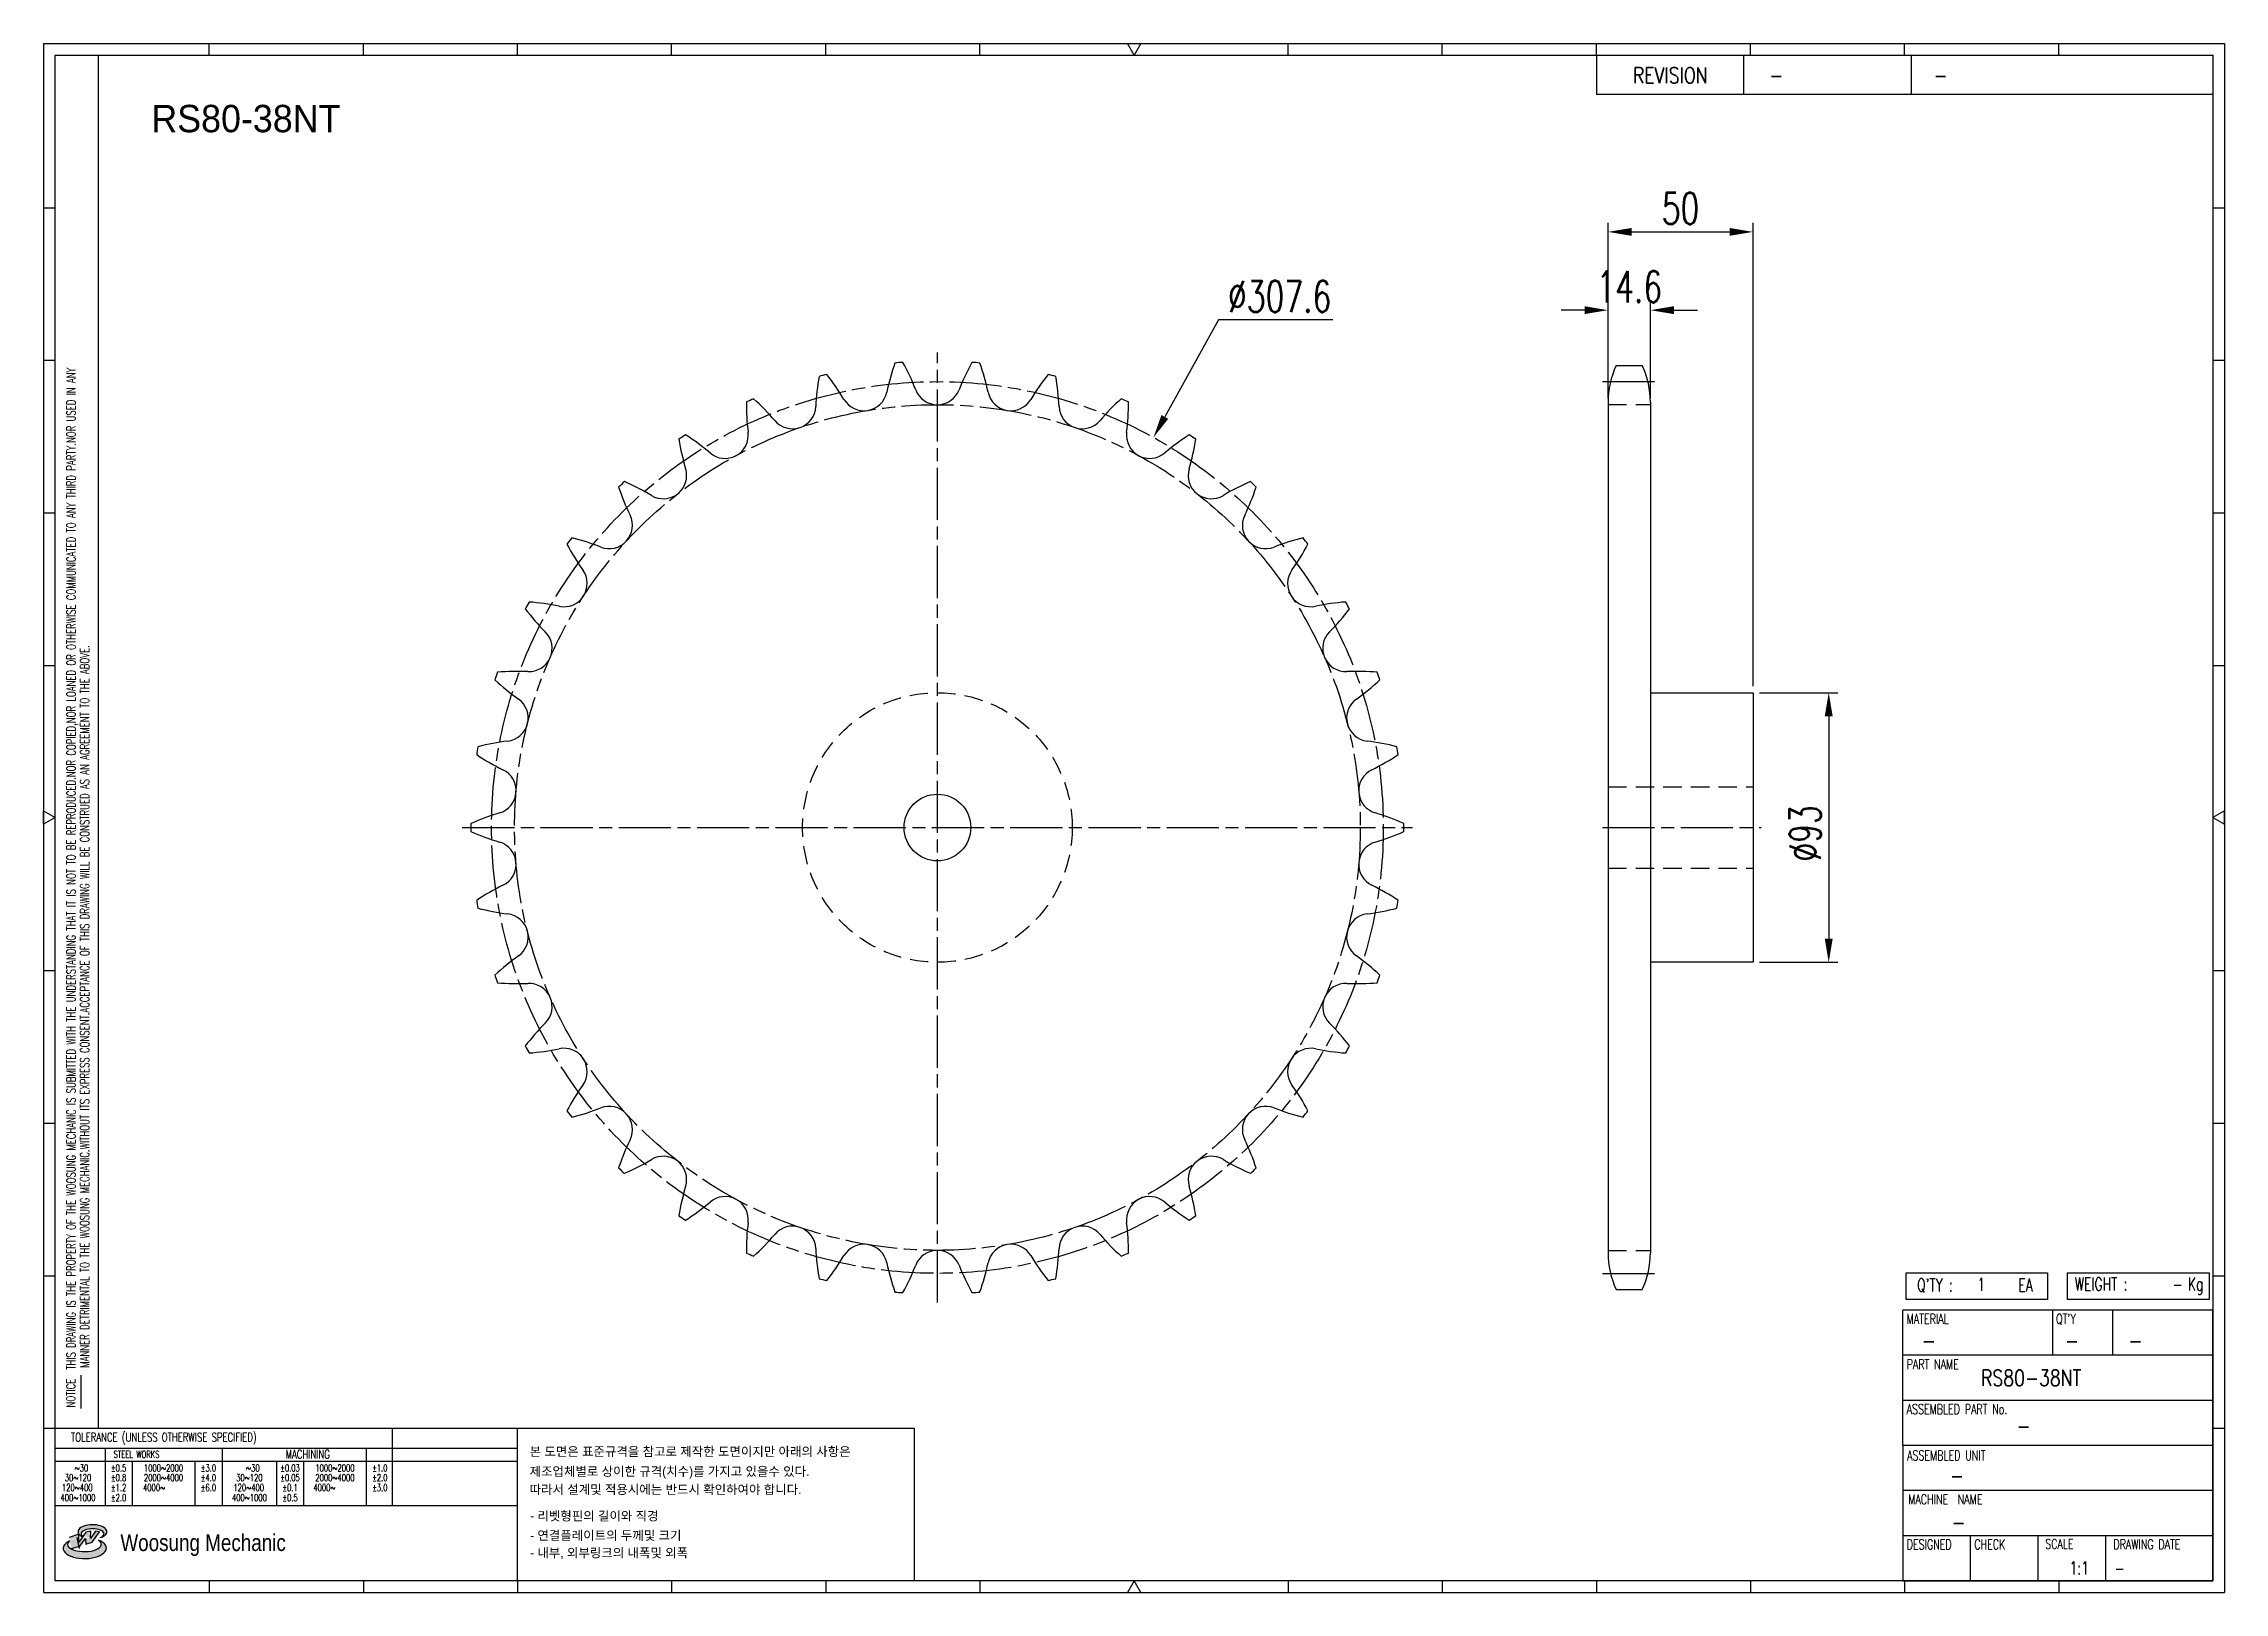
# Model space of a CAD drawing. Header units: millimetres. Extents: x 26966 to 27718, y 34 to 568.
import ezdxf
from ezdxf.enums import TextEntityAlignment as Align

# ---------------------------------------------------------------- set-up
doc = ezdxf.new("R2010")
doc.units = ezdxf.units.MM
for name, pattern in [('AM_ISO08W050', [18, 12, -1.5, 3, -1.5]), ('AM_ISO08W050x2', [9, 6, -0.75, 1.5, -0.75]), ('HIDDEN', [9.525, 6.35, -3.175])]:
    doc.linetypes.add(name, pattern=pattern)
doc.layers.get('Defpoints').update_dxf_attribs({"color": 80})
doc.layers.add('CL2', color=4, linetype='AM_ISO08W050', lineweight=25)
for name, color, linetype in [('HL', 2, 'HIDDEN'), ('LOGO', 7, 'Continuous'), ('S-DIM', 7, 'Continuous'), ('TITLE', 7, 'Continuous')]:
    doc.layers.add(name, color=color, linetype=linetype)
doc.styles.add('HAN', font='ROMANS.shx', dxfattribs={"width": 0.7, "bigfont": 'whgtxt.shx'})
doc.styles.add('HKD_ST2', font='romans.shx', dxfattribs={"width": 0.7, "height": 4, "bigfont": '@extfont2.shx'})
doc.styles.add('HSG', font='SIMPLEX.shx', dxfattribs={"width": 0.7, "bigfont": 'HSG.shx'})
doc.styles.add('MtXpl_', font='Gulim.ttf')
doc.styles.add('SLDTEXTSTYLE4', font='arial.ttf', dxfattribs={"width": 0.8})
doc.dimstyles.new('APP23', dxfattribs={"dimscale": 4.5, "dimtxt": 2.4, "dimasz": 1.8, "dimexe": 0.7, "dimexo": 0.5, "dimgap": 0.6, "dimtad": 1, "dimtoh": 1, "dimdec": 1, "dimrnd": 0.01, "dimzin": 9, "dimdsep": 46, "dimtxsty": 'HSG', "dimcen": 0, "dimclrd": 1, "dimclre": 1, "dimclrt": 256, "dimazin": 2, "dimtp": 1, "dimtm": 1, "dimtfac": 0.5, "dimtdec": 1, "dimtix": 1, "dimtofl": 0, "dimtmove": 0, "dimatfit": 3, "dimfxl": 0, "dimtvp": 1, "dimtolj": 2, "dimlwd": -1, "dimlwe": -1, "dimarcsym": 0})

# ---------------------------------------------------------------- blocks, each defined once
blk = doc.blocks.new('MASTER')
at = {"layer": 'LOGO'}
h = blk.add_hatch(color=10, dxfattribs=at)
h.paths.add_polyline_path([(1.544, 35.177), (1.554, 34.966), (1.779, 35.034), (2.054, 35.422), (1.908, 35.446), (1.728, 35.167), (1.741, 35.439), (1.547, 35.405), (1.292, 35.041), (1.295, 35.33), (0.943, 35.208), (1.03, 34.8), (1.336, 34.885)])
edge = h.paths.add_edge_path()
edge.add_ellipse((1.795, 35.421), major_axis=(-0.53, 0), ratio=0.487785, start_angle=122.36065, end_angle=403.39574)
edge.add_line((1.411, 35.244), (1.419, 35.261))
edge.add_ellipse((1.798, 35.344), major_axis=(-0.423, 0), ratio=0.444396, start_angle=131.58977, end_angle=386.19408, ccw=False)
edge = h.paths.add_edge_path()
edge.add_ellipse((1.512, 34.815), major_axis=(-0.793, 0), ratio=0.480113, start_angle=314.67633, end_angle=590.85213)
edge.add_ellipse((1.501, 34.958), major_axis=(-0.62, 0), ratio=0.43311, start_angle=331.7024, end_angle=574.42495, ccw=False)
at = {"color": 140}
for p, q in [((0, 90.118), (80.15, 90.118)), ((0, 90.118), (0, 33.191)), ((80.15, 90.118), (80.15, 33.191)), ((57.068, 89.693), (57.068, 88.246)), ((62.47, 89.693), (62.47, 88.246)), ((68.635, 89.693), (68.635, 88.246)), ((79.725, 88.246), (57.068, 88.246)), ((68.449, 43.961), (68.449, 44.936)), ((68.449, 44.936), (73.654, 44.936)), ((73.654, 44.936), (73.654, 43.961)), ((74.39, 43.961), (74.39, 44.936)), ((74.39, 44.936), (79.595, 44.936)), ((79.595, 44.936), (79.595, 43.961)), ((68.336, 38.59), (68.336, 43.563)), ((79.725, 43.563), (68.336, 43.563)), ((73.654, 43.961), (68.449, 43.961)), ((73.827, 43.563), (73.827, 41.905)), ((79.595, 43.961), (74.39, 43.961)), ((76.037, 43.563), (76.037, 41.905)), ((79.725, 38.59), (79.725, 43.563)), ((79.725, 41.905), (68.336, 41.905)), ((79.725, 40.248), (68.336, 40.248)), ((68.336, 38.59), (68.336, 33.616)), ((79.725, 38.59), (68.336, 38.59)), ((79.725, 33.616), (79.725, 38.59)), ((79.725, 36.932), (68.336, 36.932)), ((79.725, 35.274), (68.336, 35.274)), ((70.822, 33.616), (70.822, 35.274)), ((73.309, 33.616), (73.309, 35.274)), ((75.796, 33.616), (75.796, 35.274)), ((0, 33.191), (80.15, 33.191)), ((68.336, 33.616), (79.725, 33.616))]:
    blk.add_line(p, q, dxfattribs=at)
for p, q in [((6.089, 89.693), (6.089, 90.118)), ((11.753, 89.693), (11.753, 90.118)), ((17.418, 89.693), (17.418, 90.118)), ((23.082, 89.693), (23.082, 90.118)), ((28.746, 89.693), (28.746, 90.118)), ((34.411, 89.693), (34.411, 90.118)), ((45.739, 89.693), (45.739, 90.118)), ((51.404, 89.693), (51.404, 90.118)), ((57.068, 89.693), (57.068, 90.118)), ((62.732, 89.693), (62.732, 90.118)), ((68.397, 89.693), (68.397, 90.118)), ((74.061, 89.693), (74.061, 90.118)), ((0, 84.085), (0.425, 84.085)), ((79.725, 84.085), (80.15, 84.085)), ((0, 78.478), (0.425, 78.478)), ((79.725, 78.478), (80.15, 78.478)), ((0, 72.87), (0.425, 72.87)), ((79.725, 72.87), (80.15, 72.87)), ((0, 67.262), (0.425, 67.262)), ((79.725, 67.262), (80.15, 67.262)), ((0, 56.047), (0.425, 56.047)), ((79.725, 56.047), (80.15, 56.047)), ((0, 50.439), (0.425, 50.439)), ((79.725, 50.439), (80.15, 50.439)), ((0, 44.832), (0.425, 44.832)), ((79.725, 44.832), (80.15, 44.832)), ((1.377, 39.947), (1.377, 41.174)), ((0, 39.224), (0.425, 39.224)), ((79.725, 39.224), (80.15, 39.224)), ((6.089, 33.616), (6.089, 33.191)), ((11.753, 33.616), (11.753, 33.191)), ((17.418, 33.616), (17.418, 33.191)), ((23.082, 33.616), (23.082, 33.191)), ((28.746, 33.616), (28.746, 33.191)), ((34.411, 33.616), (34.411, 33.191)), ((45.739, 33.616), (45.739, 33.191)), ((51.404, 33.616), (51.404, 33.191)), ((57.068, 33.616), (57.068, 33.191)), ((62.732, 33.616), (62.732, 33.191)), ((68.397, 33.616), (68.397, 33.191)), ((74.061, 33.616), (74.061, 33.191))]:
    blk.add_line(p, q)
at = {"color": 2}
for p, q in [((2.017, 39.224), (2.017, 89.693)), ((0.425, 39.224), (17.418, 39.224)), ((0.425, 38.487), (17.418, 38.487)), ((2.257, 38.487), (2.257, 36.382)), ((6.557, 38.5), (6.557, 36.382)), ((11.857, 38.487), (11.857, 36.382)), ((12.816, 39.224), (12.816, 36.382)), ((17.418, 33.616), (17.418, 39.224)), ((0.425, 38.012), (17.418, 38.012)), ((3.257, 38.012), (3.257, 36.382)), ((5.557, 38.012), (5.557, 36.382)), ((8.557, 38.012), (8.557, 36.382)), ((9.557, 38.026), (9.557, 36.382)), ((0.425, 36.382), (17.418, 36.382))]:
    blk.add_line(p, q, dxfattribs=at)
for points in [[(40.075, 89.693), (39.83, 90.118), (40.32, 90.118)], [(0.425, 61.679), (0, 61.433), (0, 61.924)], [(79.725, 61.679), (80.15, 61.433), (80.15, 61.924)], [(40.075, 33.616), (39.83, 33.191), (40.32, 33.191)]]:
    blk.add_lwpolyline(points, close=True)
at = {"color": 140}
blk.add_lwpolyline([(0.425, 89.693), (79.725, 89.693), (79.725, 33.616), (0.425, 33.616)], close=True, dxfattribs=at)
at = {"layer": 'LOGO'}
for p, q in [((1.295, 35.33), (0.943, 35.208)), ((1.547, 35.405), (1.292, 35.041)), ((1.292, 35.041), (1.295, 35.33)), ((1.741, 35.439), (1.547, 35.405)), ((1.908, 35.446), (1.728, 35.167)), ((1.728, 35.167), (1.741, 35.439)), ((1.779, 35.034), (2.054, 35.422)), ((2.054, 35.422), (1.908, 35.446)), ((1.03, 34.8), (1.336, 34.885)), ((1.224, 35.208), (1.311, 34.8)), ((1.224, 35.208), (1.224, 35.208)), ((1.336, 34.885), (1.544, 35.177)), ((1.419, 35.261), (1.411, 35.244)), ((1.544, 35.177), (1.554, 34.966)), ((1.554, 34.966), (1.779, 35.034))]:
    blk.add_line(p, q, dxfattribs=at)
for centre, major_axis, ratio, start_param, end_param in [((1.795, 35.421), (-0.53, 0), 0.487785, 2.135596, 7.040584), ((1.798, 35.344), (-0.423, 0), 0.444396, 2.296675, 6.740358), ((1.512, 34.815), (-0.793, 0), 0.480113, 5.492138, 10.312315), ((1.501, 34.958), (-0.62, 0), 0.43311, 5.789299, 10.025607)]:
    blk.add_ellipse(centre, major_axis=major_axis, ratio=ratio, start_param=start_param, end_param=end_param, dxfattribs=at)
for s, height, style, width, p in [('REVISION', 0.5806, 'HAN', 0.8, (58.415, 88.664)), ('-', 0.581, 'HAN', 0.8, (63.426, 88.664)), ('-', 0.581, 'HAN', 0.8, (69.468, 88.664)), ("Q'TY : ", 0.4746, 'HKD_ST2', 0.7, (68.857, 44.253)), ('1', 0.475, 'HKD_ST2', 0.7, (71.071, 44.275)), ('EA', 0.4746, 'HKD_ST2', 0.7, (72.578, 44.253)), ('WEIGHT : ', 0.4746, 'HKD_ST2', 0.7, (74.65, 44.286)), ('Kg', 0.4746, 'HKD_ST2', 0.7, (78.807, 44.286)), ('-', 0.581, 'HAN', 0.8, (69.029, 42.157)), ('-', 0.581, 'HAN', 0.8, (74.289, 42.157)), ('-', 0.581, 'HAN', 0.8, (76.623, 42.157)), ('-', 0.581, 'HAN', 0.8, (72.515, 39.013)), ('-', 0.581, 'HAN', 0.8, (70.067, 37.189)), ('-', 0.581, 'HAN', 0.8, (70.126, 35.48)), ('1:1', 0.4746, 'HKD_ST2', 0.7, (74.458, 33.848)), ('-', 0.475, 'HKD_ST2', 0.7, (76.112, 33.837))]:
    blk.add_text(s, height=height, dxfattribs=dict(style=style, width=width)).set_placement(p)
at = {"color": 6, "style": 'HKD_ST2', "width": 0.7}
for s, p in [(' THIS DRAWING IS THE PROPERTY OF THE WOOSUNG MECHANIC IS SUBMITTED WITH THE UNDERSTANDING THAT IT IS NOT TO BE REPRODUCED.NOR COPIED,NOR LOANED OR OTHERWISE COMMUNICATED TO ANY THIRD PARTY.NOR USED IN ANY', (1.173, 41.217)), ('MANNER DETRIMENTAL TO THE WOOSUNG MECHANIC.WITHOUT ITS EXPRESS CONSENT.ACCEPTANCE OF THIS DRAWING WILL BE CONSTRUED AS AN AGREEMENT TO THE ABOVE.', (1.672, 41.447))]:
    blk.add_text(s, height=0.326266, rotation=90, dxfattribs=at).set_placement(p)
at = {"style": 'HKD_ST2', "width": 0.7}
blk.add_text('-', height=0.475, dxfattribs=at).set_placement((78.613, 44.286), align=Align.RIGHT)
at = {"color": 254, "style": 'HKD_ST2', "width": 0.7}
for s, height, p in [('MATERIAL', 0.3651, (68.474, 43.425)), ("QT'Y", 0.3651, (73.965, 43.425)), ('PART NAME', 0.3651, (68.474, 41.756)), ('ASSEMBLED PART No.', 0.36511, (68.474, 40.109)), ('ASSEMBLED UNIT', 0.36511, (68.49, 38.408)), ('MACHINE  NAME', 0.36511, (68.532, 36.794)), ('DESIGNED', 0.3651, (68.474, 35.136)), ('CHECK', 0.3651, (70.961, 35.136)), ('SCALE', 0.3651, (73.566, 35.153)), ('DRAWING DATE', 0.36511, (76.071, 35.141))]:
    blk.add_text(s, height=height, dxfattribs=at).set_placement(p, align=Align.TOP_LEFT)
at = {"style": 'HKD_ST2', "width": 0.7}
blk.add_text('NOTICE', height=0.3263, rotation=90, dxfattribs=at).set_placement((1.163, 39.988))
blk.add_text('TOLERANCE (UNLESS OTHERWISE SPECIFIED)', height=0.32627, dxfattribs=at).set_placement((4.417, 38.896), align=Align.MIDDLE_CENTER)
at = {"color": 4, "style": 'HKD_ST2', "width": 0.7}
for s, height, p in [('%%12630', 0.261, (1.389, 37.762)), ('1000%%1262000', 0.26101, (4.407, 37.762)), ('%%12630', 0.261, (7.689, 37.762)), ('1000%%1262000', 0.26101, (10.707, 37.762)), ('120%%126400', 0.26101, (1.237, 37.045)), ('30%%126120', 0.261, (1.263, 37.411)), ('4000%%126', 0.261, (4.061, 37.045)), ('2000%%1264000', 0.26101, (4.407, 37.411)), ('120%%126400', 0.26101, (7.537, 37.045)), ('30%%126120', 0.261, (7.563, 37.411)), ('4000%%126', 0.261, (10.321, 37.045)), ('2000%%1264000', 0.26101, (10.707, 37.411)), ('400%%1261000', 0.26101, (1.263, 36.67)), ('400%%1261000', 0.26101, (7.563, 36.67))]:
    blk.add_text(s, height=height, dxfattribs=at).set_placement(p, align=Align.MIDDLE_CENTER)
for s, height, p in [('%%P0.5', 0.261, (2.757, 37.762)), ('STEEL WORKS', 0.26101, (3.416, 38.268)), ('%%P3.0', 0.261, (6.057, 37.762)), ('%%P0.03', 0.261, (9.057, 37.762)), ('MACHINING', 0.3263, (9.707, 38.27)), ('%%P1.0', 0.261, (12.357, 37.762)), ('%%P0.8', 0.261, (2.757, 37.411)), ('%%P1.2', 0.261, (2.757, 37.045)), ('%%P4.0', 0.261, (6.057, 37.411)), ('%%P6.0', 0.261, (6.057, 37.045)), ('%%P0.05', 0.261, (9.057, 37.411)), ('%%P0.1', 0.261, (9.057, 37.045)), ('%%P2.0', 0.261, (12.357, 37.411)), ('%%P3.0', 0.261, (12.357, 37.045)), ('%%P2.0', 0.261, (2.757, 36.67)), ('%%P0.5', 0.261, (9.057, 36.67))]:
    blk.add_text(s, height=height, dxfattribs=at).set_placement(p, align=Align.MIDDLE)
at = {"color": 1, "style": 'SLDTEXTSTYLE4', "width": 0.8}
blk.add_text('Woosung Mechanic', height=0.61957, dxfattribs=at).set_placement((2.822, 34.711))
blk = doc.blocks.new('*D2')
at = {"layer": 'Defpoints', "color": 0, "transparency": 16777216}
for p in [(27555.19, 343.91), (27555.19, 250.91), (27581.29, 250.91)]:
    blk.add_point(p, dxfattribs=at)
at = {"layer": 'S-DIM', "color": 1, "transparency": 16777216}
for p, q in [((27557.44, 343.91), (27584.44, 343.91)), ((27581.29, 335.81), (27581.29, 259.01)), ((27557.44, 250.91), (27584.44, 250.91))]:
    blk.add_line(p, q, dxfattribs=at)
for points in [[(27579.94, 335.81), (27582.64, 335.81), (27581.29, 343.91)], [(27579.94, 259.01), (27582.64, 259.01), (27581.29, 250.91)]]:
    blk.add_solid(points, dxfattribs=at)
at = {"layer": 'S-DIM', "transparency": 16777216, "insert": (27573.19, 295.37), "char_height": 10.8, "attachment_point": 5, "rotation": 90, "style": 'HSG'}
blk.add_mtext('\\A2;%%c93', dxfattribs=at)
blk = doc.blocks.new('*D3')
at = {"layer": 'Defpoints', "color": 0, "transparency": 16777216}
for p in [(27519.79, 475.86), (27505.19, 443.27), (27519.79, 443.27)]:
    blk.add_point(p, dxfattribs=at)
at = {"layer": 'S-DIM', "color": 1, "transparency": 16777216}
for p, q in [((27497.09, 475.86), (27488.99, 475.86)), ((27505.19, 445.52), (27505.19, 479.01)), ((27519.79, 445.52), (27519.79, 479.01)), ((27527.89, 475.86), (27535.99, 475.86))]:
    blk.add_line(p, q, dxfattribs=at)
for points in [[(27497.09, 477.21), (27497.09, 474.51), (27505.19, 475.86)], [(27527.89, 477.21), (27527.89, 474.51), (27519.79, 475.86)]]:
    blk.add_solid(points, dxfattribs=at)
at = {"layer": 'S-DIM', "transparency": 16777216, "insert": (27512.49, 483.96), "char_height": 10.8, "attachment_point": 5, "style": 'HSG'}
blk.add_mtext('\\A2;14.6', dxfattribs=at)
blk = doc.blocks.new('*D4')
at = {"layer": 'Defpoints', "color": 0, "transparency": 16777216}
for p in [(27555.19, 502.86), (27505.19, 443.27), (27555.19, 343.91)]:
    blk.add_point(p, dxfattribs=at)
at = {"layer": 'S-DIM', "color": 1, "transparency": 16777216}
for p, q in [((27505.19, 445.52), (27505.19, 506.01)), ((27555.19, 346.16), (27555.19, 506.01)), ((27513.29, 502.86), (27547.09, 502.86))]:
    blk.add_line(p, q, dxfattribs=at)
for points in [[(27513.29, 504.21), (27513.29, 501.51), (27505.19, 502.86)], [(27547.09, 504.21), (27547.09, 501.51), (27555.19, 502.86)]]:
    blk.add_solid(points, dxfattribs=at)
at = {"layer": 'S-DIM', "transparency": 16777216, "insert": (27530.19, 510.96), "char_height": 10.8, "attachment_point": 5, "style": 'HSG'}
blk.add_mtext('\\A2;50', dxfattribs=at)
blk = doc.blocks.new('*D5')
at = {"layer": 'Defpoints', "color": 0, "transparency": 16777216}
for p in [(27348.39, 431.94), (27199.35, 162.88)]:
    blk.add_point(p, dxfattribs=at)
at = {"layer": 'S-DIM', "color": 1, "transparency": 16777216}
for p, q in [((27370.86, 472.51), (27352.31, 439.03)), ((27410.28, 472.51), (27370.86, 472.51))]:
    blk.add_line(p, q, dxfattribs=at)
blk.add_solid([(27351.13, 439.68), (27353.49, 438.38), (27348.39, 431.94)], dxfattribs=at)
at = {"layer": 'S-DIM', "transparency": 16777216, "insert": (27391.92, 480.61), "char_height": 10.8, "attachment_point": 5, "style": 'HSG'}
blk.add_mtext('\\A2;∅307.6', dxfattribs=at)

msp = doc.modelspace()

# ---------------------------------------------------------------- linework, layer by layer
for p, q in [((27507.99, 456.81), (27516.99, 456.81)), ((27505.19, 444.11), (27505.19, 150.71)), ((27519.79, 444.11), (27519.79, 150.71)), ((27519.79, 343.91), (27555.19, 343.91)), ((27555.19, 343.91), (27555.19, 250.91)), ((27555.19, 250.91), (27519.79, 250.91)), ((27507.99, 138.01), (27516.99, 138.01))]:
    msp.add_line(p, q)
at = {"color": 140}
msp.add_lwpolyline([(27129.05, 90.19), (27265.87, 90.19), (27265.87, 37.56), (27129.05, 37.56)], close=True, dxfattribs=at)
msp.add_circle((27273.87, 297.41), 11.5)
for centre, radius, start, end in [((27308.08, 439.66), 76.22, 169.89406, 177.76316), ((27273.87, 297.41), 160.89, 103.72186, 104.6992), ((27176.07, 406.23), 76.22, 30.65789, 38.52699), ((27331.03, 432.09), 76.22, 160.42038, 168.28947), ((27273.87, 297.41), 160.89, 94.24817, 95.22551), ((27195.32, 420.84), 76.22, 21.18421, 29.0533), ((27352.42, 420.84), 76.22, 150.9467, 158.81579), ((27273.87, 297.41), 160.89, 84.77449, 85.75183), ((27216.7, 432.09), 76.22, 11.71053, 19.57962), ((27371.66, 406.23), 76.22, 141.47301, 149.34211), ((27273.87, 297.41), 160.89, 75.3008, 76.27814), ((27239.65, 439.66), 76.22, 2.23684, 10.10594), ((27535.39, 444.11), 30.2, 155.13196, 180), ((27489.59, 444.11), 30.2, 0, 24.86804), ((27273.87, 297.41), 160.89, 113.19554, 114.17288), ((27284.2, 443.35), 76.22, 179.36775, 187.23684), ((27159.49, 388.65), 76.22, 40.13158, 48.00067), ((27248.54, 449.19), 8.02, 210.65789, 348.28947), ((27273.87, 451.28), 8.02, 201.18421, 338.81579), ((27299.19, 449.19), 8.02, 191.71053, 329.34211), ((27388.24, 388.65), 76.22, 131.99933, 139.86842), ((27273.87, 297.41), 160.89, 65.82712, 66.80446), ((27263.53, 443.35), 76.22, 352.76316, 0.63225), ((27223.9, 442.95), 8.02, 220.13158, 357.76316), ((27323.83, 442.95), 8.02, 182.23684, 319.86842), ((27273.87, 297.41), 160.89, 122.66922, 123.64656), ((27260.04, 443.06), 76.22, 188.84143, 196.71053), ((27146.04, 368.58), 76.22, 49.60526, 57.47436), ((27200.63, 432.74), 8.02, 229.60526, 7.23684), ((27347.1, 432.74), 8.02, 172.76316, 310.39474), ((27401.69, 368.58), 76.22, 122.52564, 130.39474), ((27287.69, 443.06), 76.22, 343.28947, 351.15857), ((27273.87, 297.41), 160.89, 56.35344, 57.33078), ((27273.87, 297.41), 160.89, 132.14291, 133.12025), ((27236.26, 438.8), 76.22, 198.31512, 206.18421), ((27136.07, 346.57), 76.22, 59.07895, 66.94804), ((27179.36, 418.84), 8.02, 239.07895, 16.71053), ((27368.38, 418.84), 8.02, 163.28947, 300.92105), ((27411.66, 346.57), 76.22, 113.05196, 120.92105), ((27311.47, 438.8), 76.22, 333.81579, 341.68488), ((27273.87, 297.41), 160.89, 46.87975, 47.85709), ((27160.66, 401.63), 8.02, 248.55263, 26.18421), ((27387.07, 401.63), 8.02, 153.81579, 291.44737), ((27273.87, 297.41), 160.89, 141.61659, 142.59393), ((27213.5, 430.68), 76.22, 207.7888, 215.65789), ((27129.86, 323.22), 76.22, 68.55263, 76.42173), ((27417.88, 323.22), 76.22, 103.57827, 111.44737), ((27334.23, 430.68), 76.22, 324.34211, 332.2112), ((27273.87, 297.41), 160.89, 37.40607, 38.38341), ((27145.05, 381.57), 8.02, 258.02632, 35.65789), ((27402.68, 381.57), 8.02, 144.34211, 281.97368), ((27273.87, 297.41), 160.89, 151.09028, 152.06762), ((27192.39, 418.93), 76.22, 217.26249, 225.13158), ((27127.57, 299.16), 76.22, 78.02632, 85.89541), ((27420.16, 299.16), 76.22, 94.10459, 101.97368), ((27355.35, 418.93), 76.22, 314.86842, 322.73751), ((27273.87, 297.41), 160.89, 27.93238, 28.90972), ((27132.96, 359.22), 8.02, 267.5, 45.13158), ((27414.78, 359.22), 8.02, 134.86842, 272.5), ((27273.87, 297.41), 160.89, 160.56396, 161.5413), ((27173.5, 403.86), 76.22, 226.73617, 234.60526), ((27129.28, 275.06), 76.22, 87.5, 95.36909), ((27418.45, 275.06), 76.22, 84.63091, 92.5), ((27374.23, 403.86), 76.22, 305.39474, 313.26383), ((27273.87, 297.41), 160.89, 18.4587, 19.43604), ((27124.7, 335.19), 8.02, 276.97368, 54.60526), ((27423.03, 335.19), 8.02, 125.39474, 263.02632), ((27273.87, 297.41), 160.89, 170.03765, 171.01499), ((27134.93, 251.57), 76.22, 96.97368, 104.84278), ((27412.8, 251.57), 76.22, 75.15722, 83.02632), ((27273.87, 297.41), 160.89, 8.98501, 9.96235), ((27157.35, 385.89), 76.22, 236.20985, 244.07895), ((27120.52, 310.12), 8.02, 286.44737, 64.07895), ((27427.21, 310.12), 8.02, 115.92105, 253.55263), ((27390.39, 385.89), 76.22, 295.92105, 303.79015), ((27144.37, 229.32), 76.22, 106.44737, 114.31646), ((27403.36, 229.32), 76.22, 65.68354, 73.55263), ((27273.87, 297.41), 160.89, 179.51133, 180.48867), ((27144.37, 365.5), 76.22, 245.68354, 253.55263), ((27403.36, 365.5), 76.22, 286.44737, 294.31646), ((27273.87, 297.41), 160.89, 359.51133, 0.48867), ((27120.52, 284.71), 8.02, 295.92105, 73.55263), ((27427.21, 284.71), 8.02, 106.44737, 244.07895), ((27157.35, 208.94), 76.22, 115.92105, 123.79015), ((27273.87, 297.41), 160.89, 188.98501, 189.96235), ((27390.39, 208.94), 76.22, 56.20985, 64.07895), ((27273.87, 297.41), 160.89, 350.03765, 351.01499), ((27134.93, 343.26), 76.22, 255.15722, 263.02632), ((27124.7, 259.64), 8.02, 305.39474, 83.02632), ((27423.03, 259.64), 8.02, 96.97368, 234.60526), ((27412.8, 343.26), 76.22, 276.97368, 284.84278), ((27173.5, 190.97), 76.22, 125.39474, 133.26383), ((27374.23, 190.97), 76.22, 46.73617, 54.60526), ((27273.87, 297.41), 160.89, 198.4587, 199.43604), ((27129.28, 319.77), 76.22, 264.63091, 272.5), ((27132.96, 235.6), 8.02, 314.86842, 92.5), ((27414.78, 235.6), 8.02, 87.5, 225.13158), ((27418.45, 319.77), 76.22, 267.5, 275.36909), ((27273.87, 297.41), 160.89, 340.56396, 341.5413), ((27192.39, 175.9), 76.22, 134.86842, 142.73751), ((27355.35, 175.9), 76.22, 37.26249, 45.13158), ((27273.87, 297.41), 160.89, 207.93238, 208.90972), ((27127.57, 295.66), 76.22, 274.10459, 281.97368), ((27145.05, 213.25), 8.02, 324.34211, 101.97368), ((27402.68, 213.25), 8.02, 78.02632, 215.65789), ((27420.16, 295.66), 76.22, 258.02632, 265.89541), ((27273.87, 297.41), 160.89, 331.09028, 332.06762), ((27213.5, 164.15), 76.22, 144.34211, 152.2112), ((27334.23, 164.15), 76.22, 27.7888, 35.65789), ((27273.87, 297.41), 160.89, 217.40607, 218.38341), ((27129.86, 271.61), 76.22, 283.57827, 291.44737), ((27160.66, 193.2), 8.02, 333.81579, 111.44737), ((27387.07, 193.2), 8.02, 68.55263, 206.18421), ((27417.88, 271.61), 76.22, 248.55263, 256.42173), ((27273.87, 297.41), 160.89, 321.61659, 322.59393), ((27236.26, 156.03), 76.22, 153.81579, 161.68488), ((27311.47, 156.03), 76.22, 18.31512, 26.18421), ((27136.07, 248.26), 76.22, 293.05196, 300.92105), ((27179.36, 175.99), 8.02, 343.28947, 120.92105), ((27368.38, 175.99), 8.02, 59.07895, 196.71053), ((27411.66, 248.26), 76.22, 239.07895, 246.94804), ((27273.87, 297.41), 160.89, 226.87975, 227.85709), ((27260.04, 151.76), 76.22, 163.28947, 171.15857), ((27287.69, 151.76), 76.22, 8.84143, 16.71053), ((27273.87, 297.41), 160.89, 312.14291, 313.12025), ((27146.04, 226.25), 76.22, 302.52564, 310.39474), ((27200.63, 162.09), 8.02, 352.76316, 130.39474), ((27347.1, 162.09), 8.02, 49.60526, 187.23684), ((27401.69, 226.25), 76.22, 229.60526, 237.47436), ((27273.87, 297.41), 160.89, 236.35344, 237.33078), ((27284.2, 151.48), 76.22, 172.76316, 180.63225), ((27223.9, 151.88), 8.02, 2.23684, 139.86842), ((27323.83, 151.88), 8.02, 40.13158, 177.76316), ((27263.53, 151.48), 76.22, 359.36775, 7.23684), ((27273.87, 297.41), 160.89, 302.66922, 303.64656), ((27273.87, 297.41), 160.89, 245.82712, 246.80446), ((27159.49, 206.18), 76.22, 311.99933, 319.86842), ((27308.08, 155.17), 76.22, 182.23684, 190.10594), ((27248.54, 145.64), 8.02, 11.71053, 149.34211), ((27273.87, 143.54), 8.02, 21.18421, 158.81579), ((27299.19, 145.64), 8.02, 30.65789, 168.28947), ((27239.65, 155.17), 76.22, 349.89406, 357.76316), ((27388.24, 206.18), 76.22, 220.13158, 228.00067), ((27273.87, 297.41), 160.89, 293.19554, 294.17288), ((27535.39, 150.71), 30.2, 180, 204.86804), ((27489.59, 150.71), 30.2, 335.13196, 0), ((27176.07, 188.6), 76.22, 321.47301, 329.34211), ((27331.03, 162.74), 76.22, 191.71053, 199.57962), ((27195.32, 173.99), 76.22, 330.9467, 338.81579), ((27352.42, 173.99), 76.22, 201.18421, 209.0533), ((27216.7, 162.74), 76.22, 340.42038, 348.28947), ((27371.66, 188.6), 76.22, 210.65789, 218.52699), ((27273.87, 297.41), 160.89, 255.3008, 256.27814), ((27273.87, 297.41), 160.89, 264.77449, 265.75183), ((27273.87, 297.41), 160.89, 274.24817, 275.22551), ((27273.87, 297.41), 160.89, 283.72186, 284.6992)]:
    msp.add_arc(centre, radius, start, end)
at = {"layer": 'CL2', "linetype": 'AM_ISO08W050x2', "ltscale": 3}
for p, q in [((27273.87, 133.53), (27273.87, 461.3)), ((27503.25, 451.21), (27521.74, 451.21)), ((27109.98, 297.41), (27437.75, 297.41)), ((27503.25, 297.41), (27558, 297.41)), ((27503.25, 143.62), (27521.74, 143.62))]:
    msp.add_line(p, q, dxfattribs=at)
for radius in [153.79, 145.85]:
    msp.add_circle((27273.87, 297.41), radius, dxfattribs=at)
at = {"layer": 'HL', "linetype": 'HIDDEN'}
for p, q in [((27505.19, 443.27), (27519.79, 443.27)), ((27505.19, 311.41), (27555.19, 311.41)), ((27505.19, 283.41), (27555.19, 283.41)), ((27505.19, 151.56), (27519.79, 151.56))]:
    msp.add_line(p, q, dxfattribs=at)
msp.add_circle((27273.87, 297.41), 46.5, dxfattribs=at)

# ---------------------------------------------------------------- block references
at = {"color": 140, "xscale": 9.384517237515507, "yscale": 9.384517237515507, "zscale": 9.384517237515507}
msp.add_blockref('MASTER', (26965.59, -277.91), dxfattribs=at)

# ---------------------------------------------------------------- texts
at = {"style": 'HAN', "width": 0.8}
msp.add_text('RS80-38NT', height=5.449, dxfattribs=at).set_placement((27633.83, 104.84))
at = {"color": 140, "style": 'MtXpl_'}
for s, p in [('본 도면은 표준규격을 참고로 제작한 도면이지만 아래의 사항은', (27133.21, 80.6)), ('제조업체별로 상이한 규격(치수)를 가지고 있을수 있다.', (27133.21, 73.75)), ('따라서 설계및 적용시에는 반드시 확인하여야 합니다.', (27133.21, 67.51)), ('- 리벳형핀의 길이와 직경', (27133.38, 58.37)), ('- 연결플레이트의 두께및 크기', (27133.38, 51.67)), ('- 내부, 외부링크의 내폭및 외폭', (27133.38, 45.66))]:
    msp.add_text(s, height=3.148, dxfattribs=at).set_placement(p)
at = {"layer": 'TITLE', "color": 254, "style": 'MtXpl_'}
msp.add_text('RS80-38NT', height=9.444, dxfattribs=at).set_placement((27002.75, 537.23))

# ---------------------------------------------------------------- dimensions: what is measured, and where the dimension line sits
at = {"layer": 'S-DIM'}
dim = msp.add_linear_dim(base=(27555.19, 502.86), p1=(27505.19, 443.27), p2=(27555.19, 343.91), dimstyle='APP23', dxfattribs=at)
dim.commit()
dim.dimension.update_dxf_attribs({"geometry": '*D4', "text_midpoint": (27530.19, 510.96)})
dim = msp.add_linear_dim(base=(27519.79, 475.86), p1=(27505.19, 443.27), p2=(27519.79, 443.27), dimstyle='APP23', dxfattribs=at)
dim.commit()
dim.dimension.update_dxf_attribs({"geometry": '*D3', "text_midpoint": (27512.49, 475.86), "dimtype": 128})
dim = msp.add_diameter_dim_2p(p1=(27199.35, 162.88), p2=(27348.39, 431.94), dimstyle='APP23', dxfattribs=at)
dim.commit()
dim.dimension.update_dxf_attribs({"geometry": '*D5', "text_midpoint": (27391.92, 472.51), "dimtype": 131})
dim = msp.add_linear_dim(base=(27581.29, 250.91), p1=(27555.19, 343.91), p2=(27555.19, 250.91), angle=90, text='%%c<>', dimstyle='APP23', dxfattribs=at)
dim.commit()
dim.dimension.update_dxf_attribs({"geometry": '*D2', "text_midpoint": (27581.29, 295.37), "dimtype": 128})

doc.saveas('drawing.dxf')
